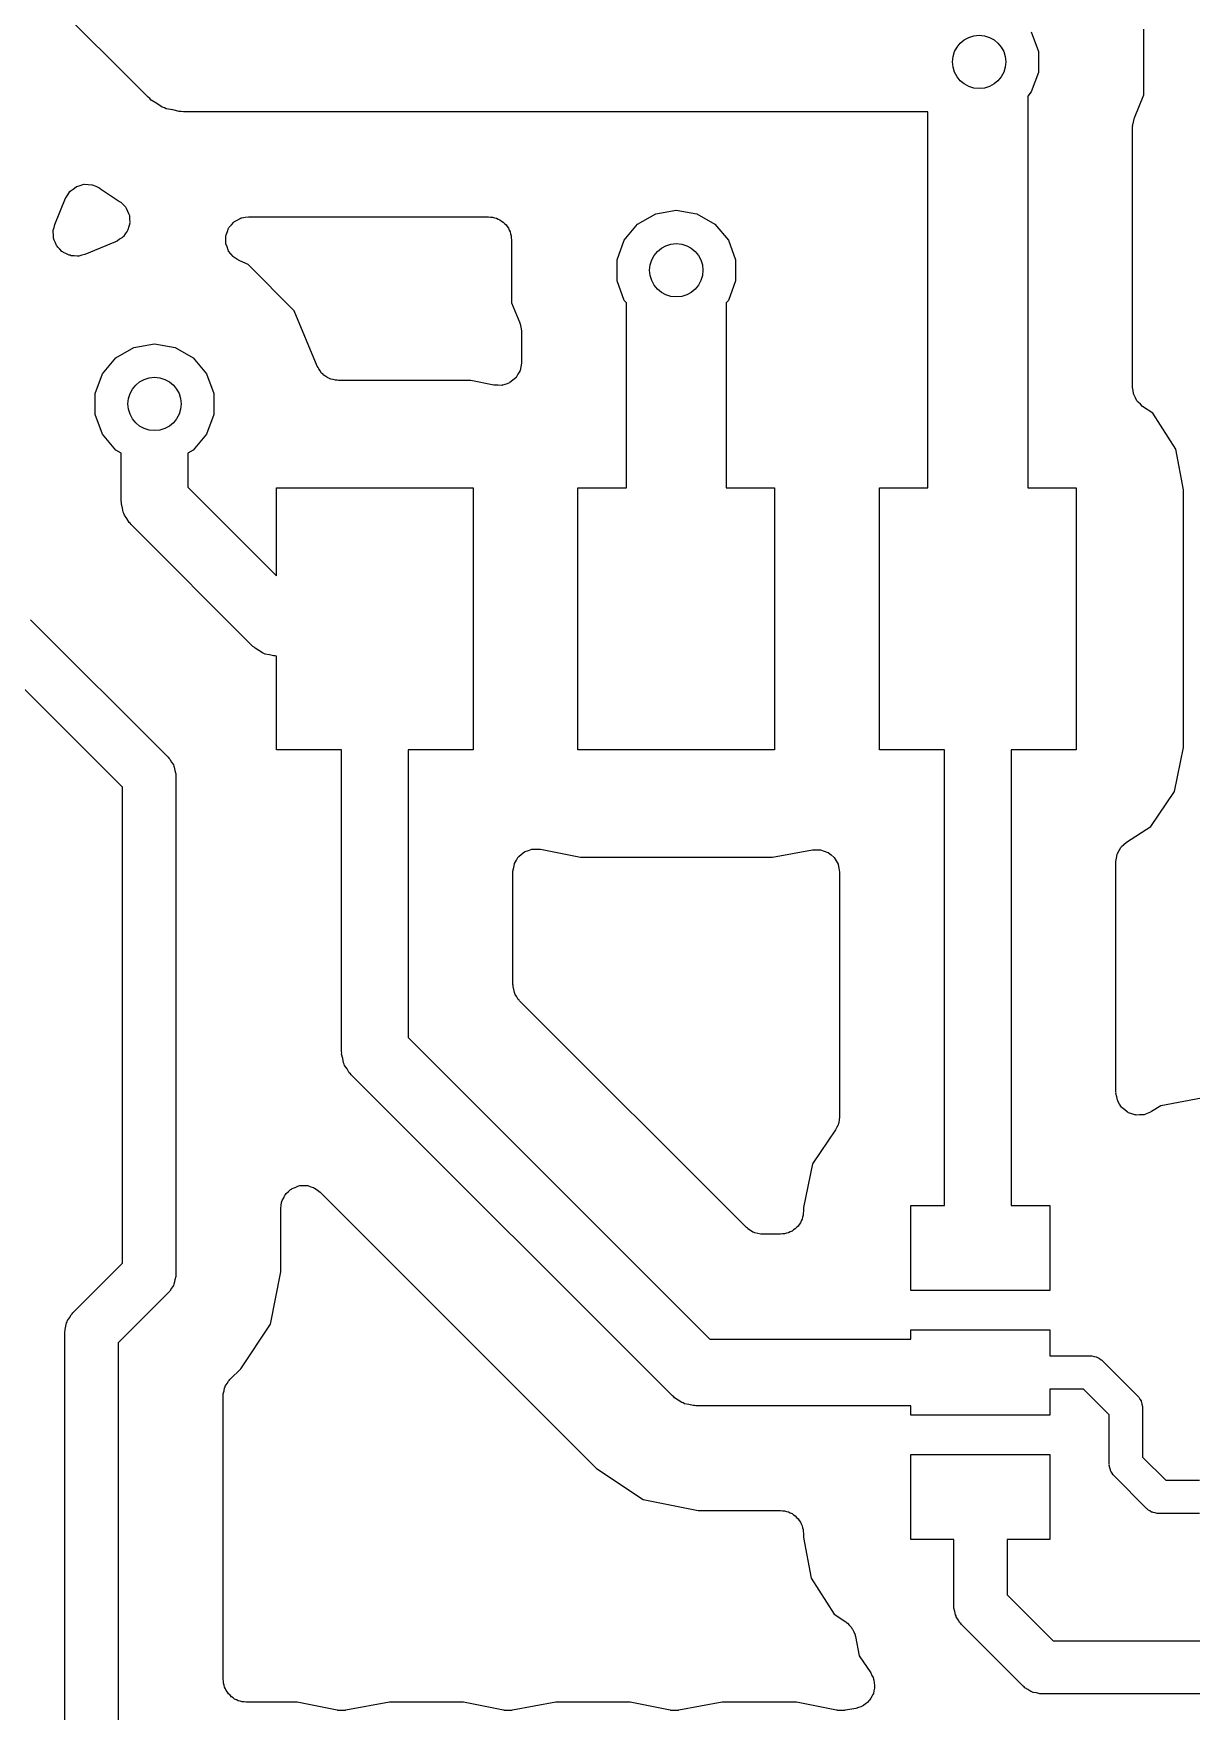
# Model space of a CAD drawing. Extents: x 91.8 to 190.7, y -114.3 to -59.5.
# Drawn here: x 98.33 to 107.16, y -82.39 to -69.58 of the extents above; entities that cross this region are included whole.
import ezdxf

# ---------------------------------------------------------------- set-up
doc = ezdxf.new("R2010")
doc.units = 0
doc.header["$MEASUREMENT"] = 0
doc.layers.add('BLACK', color=7, linetype='CONTINUOUS')

msp = doc.modelspace()

# ---------------------------------------------------------------- linework, layer by layer
at = {"layer": 'Black'}
for p, q in [((99.2006, -70.0694), (98.3506, -69.2194)), ((105.937, -69.5705), (105.992, -69.7203)), ((106.797, -70.0512), (106.797, -69.551)), ((105.992, -69.7203), (105.992, -69.8797)), ((105.992, -69.8797), (105.937, -70.0295)), ((105.937, -70.0295), (105.911, -70.061)), ((99.2143, -70.079), (99.2006, -70.0694)), ((99.2251, -70.0919), (99.2143, -70.079)), ((99.2682, -70.1168), (99.2251, -70.0919)), ((99.309, -70.1453), (99.2682, -70.1168)), ((99.3252, -70.1496), (99.309, -70.1453)), ((99.3397, -70.158), (99.3252, -70.1496)), ((99.3887, -70.1667), (99.3397, -70.158)), ((105.911, -70.061), (105.911, -73.05)), ((106.724, -70.2259), (106.797, -70.0512)), ((99.4368, -70.1796), (99.3887, -70.1667)), ((99.4535, -70.1781), (99.4368, -70.1796)), ((99.47, -70.181), (99.4535, -70.1781)), ((105.149, -70.181), (99.47, -70.181)), ((105.149, -73.05), (105.149, -70.181)), ((106.711, -70.2854), (106.717, -70.2594)), ((106.712, -70.2893), (106.711, -70.2854)), ((106.717, -70.2594), (106.722, -70.2332)), ((106.722, -70.2332), (106.724, -70.2298)), ((106.724, -70.2298), (106.724, -70.2259)), ((106.711, -70.2932), (106.712, -70.2893)), ((106.711, -72.2838), (106.711, -70.2932)), ((98.589, -70.8136), (98.6044, -70.7894)), ((98.6044, -70.7894), (98.6059, -70.7883)), ((98.6059, -70.7883), (98.6069, -70.7868)), ((98.6069, -70.7868), (98.63, -70.7698)), ((98.63, -70.7698), (98.6528, -70.7524)), ((98.6528, -70.7524), (98.6546, -70.7518)), ((98.6546, -70.7518), (98.6561, -70.7507)), ((98.6561, -70.7507), (98.6836, -70.7427)), ((98.6836, -70.7427), (98.7109, -70.7341)), ((98.7109, -70.7341), (98.7128, -70.7342)), ((98.7128, -70.7342), (98.7146, -70.7337)), ((98.7146, -70.7337), (98.7432, -70.7355)), ((98.7432, -70.7355), (98.7718, -70.7368)), ((98.7718, -70.7368), (98.7736, -70.7375)), ((98.7736, -70.7375), (98.7754, -70.7377)), ((98.7754, -70.7377), (98.8017, -70.7492)), ((98.8017, -70.7492), (98.8281, -70.7602)), ((98.8281, -70.7602), (98.8295, -70.7614)), ((98.8295, -70.7614), (98.8312, -70.7622)), ((98.8312, -70.7622), (98.9838, -70.8642)), ((98.4889, -71.04), (98.5716, -70.8408)), ((98.5716, -70.8408), (98.5726, -70.8393)), ((98.5726, -70.8393), (98.5731, -70.8374)), ((98.5731, -70.8374), (98.589, -70.8136)), ((98.9838, -70.8642), (98.9881, -70.8682)), ((98.9881, -70.8682), (98.9933, -70.871)), ((98.9933, -70.871), (99.01, -70.8892)), ((99.01, -70.8892), (99.0278, -70.9063)), ((99.0278, -70.9063), (99.0304, -70.9116)), ((99.0304, -70.9116), (99.0344, -70.9159)), ((99.0344, -70.9159), (99.0439, -70.9388)), ((98.4839, -71.0624), (98.4889, -71.04)), ((99.0439, -70.9388), (99.0548, -70.961)), ((99.0528, -71.0567), (99.0469, -71.0808)), ((99.0603, -71.0331), (99.0528, -71.0567)), ((99.0548, -70.961), (99.0554, -70.9668)), ((99.0554, -70.9668), (99.0577, -70.9723)), ((99.0577, -70.9723), (99.0587, -70.997)), ((99.0587, -70.997), (99.0614, -71.0216)), ((99.0614, -71.0216), (99.06, -71.0273)), ((99.06, -71.0273), (99.0603, -71.0331)), ((99.8193, -71.0621), (99.8373, -71.0425)), ((99.8373, -71.0425), (99.8544, -71.0221)), ((99.8544, -71.0221), (99.8578, -71.0201)), ((99.8578, -71.0201), (99.8605, -71.0172)), ((99.8605, -71.0172), (99.8841, -71.0049)), ((99.8841, -71.0049), (99.9072, -70.9916)), ((99.9072, -70.9916), (99.9111, -70.9909)), ((99.9111, -70.9909), (99.9146, -70.9891)), ((99.9146, -70.9891), (99.941, -70.9856)), ((99.941, -70.9856), (99.9672, -70.981)), ((99.9672, -70.981), (101.798, -70.981)), ((101.798, -70.981), (101.813, -70.9837)), ((101.813, -70.9837), (101.828, -70.9837)), ((101.828, -70.9837), (101.842, -70.9889)), ((101.842, -70.9889), (101.858, -70.9916)), ((101.858, -70.9916), (101.871, -70.9993)), ((101.871, -70.9993), (101.885, -71.0046)), ((101.885, -71.0046), (101.897, -71.0144)), ((101.897, -71.0144), (101.91, -71.0221)), ((101.91, -71.0221), (101.92, -71.0339)), ((101.92, -71.0339), (101.932, -71.0438)), ((101.932, -71.0438), (101.94, -71.057)), ((102.833, -71.1605), (102.935, -71.0384)), ((102.935, -71.0384), (103.073, -70.9587)), ((103.073, -70.9587), (103.23, -70.9311)), ((103.23, -70.9311), (103.387, -70.9587)), ((103.387, -70.9587), (103.525, -71.0384)), ((103.525, -71.0384), (103.627, -71.1605)), ((98.4757, -71.0995), (98.4773, -71.092)), ((98.4786, -71.1222), (98.4757, -71.0995)), ((98.477, -71.0843), (98.4839, -71.0624)), ((98.4773, -71.092), (98.477, -71.0843)), ((98.4796, -71.1452), (98.4786, -71.1222)), ((98.4826, -71.1523), (98.4796, -71.1452)), ((98.4836, -71.1599), (98.4826, -71.1523)), ((98.4941, -71.1803), (98.4836, -71.1599)), ((98.5029, -71.2015), (98.4941, -71.1803)), ((98.9533, -71.1723), (98.718, -71.2695)), ((98.9583, -71.1691), (98.9533, -71.1723)), ((98.9639, -71.1675), (98.9583, -71.1691)), ((98.9839, -71.1529), (98.9639, -71.1675)), ((99.0048, -71.1396), (98.9839, -71.1529)), ((99.0083, -71.1349), (99.0048, -71.1396)), ((99.0131, -71.1315), (99.0083, -71.1349)), ((99.0268, -71.1109), (99.0131, -71.1315)), ((99.0419, -71.0913), (99.0268, -71.1109)), ((99.0437, -71.0857), (99.0419, -71.0913)), ((99.0469, -71.0808), (99.0437, -71.0857)), ((99.7932, -71.1793), (99.7944, -71.1527)), ((99.7944, -71.183), (99.7932, -71.1793)), ((99.7944, -71.126), (99.7957, -71.1223)), ((99.7944, -71.1527), (99.7944, -71.126)), ((99.7944, -71.187), (99.7944, -71.183)), ((99.7957, -71.1223), (99.7959, -71.1184)), ((99.7959, -71.1184), (99.8061, -71.0938)), ((99.8061, -71.0938), (99.8152, -71.0687)), ((99.8152, -71.0687), (99.8177, -71.0657)), ((99.8177, -71.0657), (99.8193, -71.0621)), ((101.94, -71.057), (101.949, -71.0687)), ((101.949, -71.0687), (101.955, -71.0832)), ((101.955, -71.0832), (101.962, -71.0966)), ((101.962, -71.0966), (101.965, -71.1117)), ((101.965, -71.1117), (101.97, -71.126)), ((101.97, -71.126), (101.97, -71.1415)), ((101.97, -71.1415), (101.973, -71.1567)), ((101.973, -71.1567), (101.973, -71.639)), ((102.778, -71.3103), (102.833, -71.1605)), ((103.627, -71.1605), (103.682, -71.3103)), ((98.5081, -71.2072), (98.5029, -71.2015)), ((98.5117, -71.214), (98.5081, -71.2072)), ((98.5286, -71.2295), (98.5117, -71.214)), ((98.544, -71.2465), (98.5286, -71.2295)), ((98.5509, -71.25), (98.544, -71.2465)), ((98.5566, -71.2553), (98.5509, -71.25)), ((98.5777, -71.2641), (98.5566, -71.2553)), ((98.5981, -71.2747), (98.5777, -71.2641)), ((98.6057, -71.2757), (98.5981, -71.2747)), ((98.6129, -71.2786), (98.6057, -71.2757)), ((98.6358, -71.2797), (98.6129, -71.2786)), ((98.6585, -71.2827), (98.6358, -71.2797)), ((98.666, -71.281), (98.6585, -71.2827)), ((98.6737, -71.2813), (98.666, -71.281)), ((98.6956, -71.2745), (98.6737, -71.2813)), ((98.718, -71.2695), (98.6956, -71.2745)), ((99.8035, -71.212), (99.7944, -71.187)), ((99.8115, -71.2374), (99.8035, -71.212)), ((99.8139, -71.2405), (99.8115, -71.2374)), ((99.8152, -71.2442), (99.8139, -71.2405)), ((99.8323, -71.2646), (99.8152, -71.2442)), ((99.8485, -71.2858), (99.8323, -71.2646)), ((99.8518, -71.2879), (99.8485, -71.2858)), ((99.8544, -71.2909), (99.8518, -71.2879)), ((99.8775, -71.3043), (99.8544, -71.2909)), ((99.8999, -71.3186), (99.8775, -71.3043)), ((102.778, -71.4697), (102.778, -71.3103)), ((103.682, -71.3103), (103.682, -71.4697)), ((99.9631, -71.3448), (99.8999, -71.3186)), ((100.316, -71.6988), (99.9631, -71.3448)), ((102.833, -71.6195), (102.778, -71.4697)), ((103.682, -71.4697), (103.627, -71.6195)), ((101.973, -71.639), (102.036, -71.7917)), ((102.849, -71.6391), (102.833, -71.6195)), ((102.849, -73.05), (102.849, -71.6391)), ((103.627, -71.6195), (103.611, -71.6391)), ((103.611, -71.6391), (103.611, -73.05)), ((100.491, -72.1224), (100.316, -71.6988)), ((102.036, -71.7917), (102.037, -71.7954)), ((102.037, -71.7954), (102.038, -71.7987)), ((102.038, -71.7987), (102.043, -71.8251)), ((102.043, -71.8251), (102.049, -71.8512)), ((99.093, -71.9787), (99.25, -71.9511)), ((99.25, -71.9511), (99.407, -71.9787)), ((102.049, -71.8512), (102.048, -71.855)), ((102.048, -71.855), (102.049, -71.8587)), ((102.049, -71.8587), (102.049, -72.0946)), ((98.8525, -72.1805), (98.955, -72.0584)), ((98.955, -72.0584), (99.093, -71.9787)), ((99.407, -71.9787), (99.545, -72.0584)), ((99.545, -72.0584), (99.6475, -72.1805)), ((98.798, -72.3303), (98.8525, -72.1805)), ((99.6475, -72.1805), (99.702, -72.3303)), ((100.498, -72.1322), (100.491, -72.1224)), ((100.502, -72.1431), (100.498, -72.1322)), ((100.514, -72.1577), (100.502, -72.1431)), ((100.524, -72.1738), (100.514, -72.1577)), ((100.533, -72.1809), (100.524, -72.1738)), ((100.541, -72.1898), (100.533, -72.1809)), ((100.557, -72.1994), (100.541, -72.1898)), ((100.572, -72.211), (100.557, -72.1994)), ((102.006, -72.2088), (102.005, -72.2107)), ((102.008, -72.2074), (102.006, -72.2088)), ((102.022, -72.1829), (102.008, -72.2074)), ((102.037, -72.1587), (102.022, -72.1829)), ((102.038, -72.1546), (102.037, -72.1565)), ((102.037, -72.1565), (102.037, -72.1587)), ((102.043, -72.1267), (102.038, -72.1546)), ((102.049, -72.099), (102.043, -72.1267)), ((102.049, -72.0946), (102.049, -72.0968)), ((102.049, -72.0968), (102.049, -72.099)), ((98.798, -72.4897), (98.798, -72.3303)), ((99.702, -72.3303), (99.702, -72.4897)), ((100.584, -72.2145), (100.572, -72.211)), ((100.594, -72.2203), (100.584, -72.2145)), ((100.612, -72.2236), (100.594, -72.2203)), ((100.631, -72.2294), (100.612, -72.2236)), ((100.642, -72.2289), (100.631, -72.2294)), ((100.654, -72.2309), (100.642, -72.2289)), ((101.662, -72.2309), (100.654, -72.2309)), ((101.839, -72.2666), (101.662, -72.2309)), ((101.841, -72.2666), (101.839, -72.2666)), ((101.843, -72.2674), (101.841, -72.2666)), ((101.871, -72.2674), (101.843, -72.2674)), ((101.9, -72.2681), (101.871, -72.2674)), ((101.902, -72.2674), (101.9, -72.2681)), ((101.904, -72.2674), (101.902, -72.2674)), ((101.931, -72.2577), (101.904, -72.2674)), ((101.957, -72.2487), (101.931, -72.2577)), ((101.959, -72.2473), (101.957, -72.2487)), ((101.961, -72.2466), (101.959, -72.2473)), ((101.983, -72.2284), (101.961, -72.2466)), ((102.005, -72.2107), (101.983, -72.2284)), ((106.715, -72.3073), (106.711, -72.2838)), ((106.718, -72.3311), (106.715, -72.3073)), ((106.72, -72.3372), (106.718, -72.3311)), ((106.722, -72.3438), (106.72, -72.3372)), ((106.734, -72.3645), (106.722, -72.3438)), ((106.744, -72.3861), (106.734, -72.3645)), ((106.749, -72.3907), (106.744, -72.3861)), ((106.752, -72.3966), (106.749, -72.3907)), ((106.77, -72.4119), (106.752, -72.3966)), ((106.787, -72.4287), (106.77, -72.4119)), ((106.865, -72.4813), (106.787, -72.4287)), ((98.8525, -72.6395), (98.798, -72.4897)), ((99.702, -72.4897), (99.6475, -72.6395)), ((107.04, -72.7546), (106.865, -72.4813)), ((98.955, -72.7616), (98.8525, -72.6395)), ((99.6475, -72.6395), (99.545, -72.7616)), ((98.996, -72.7852), (98.955, -72.7616)), ((98.996, -73.15), (98.996, -72.7852)), ((99.545, -72.7616), (99.504, -72.7852)), ((99.504, -72.7852), (99.504, -73.0448)), ((107.099, -73.0664), (107.04, -72.7546)), ((99.504, -73.0448), (100.18, -73.7208)), ((100.18, -73.7208), (100.18, -73.05)), ((100.18, -73.05), (101.68, -73.05)), ((101.68, -73.05), (101.68, -75.05)), ((102.48, -75.05), (102.48, -73.05)), ((102.48, -73.05), (102.849, -73.05)), ((103.611, -73.05), (103.98, -73.05)), ((103.98, -73.05), (103.98, -75.05)), ((104.78, -75.05), (104.78, -73.05)), ((104.78, -73.05), (105.149, -73.05)), ((105.911, -73.05), (106.28, -73.05)), ((106.28, -73.05), (106.28, -75.05)), ((107.099, -75.0324), (107.099, -73.0664)), ((98.9979, -73.161), (98.996, -73.15)), ((98.997, -73.1721), (98.9979, -73.161)), ((99.0056, -73.2042), (98.997, -73.1721)), ((99.0113, -73.2369), (99.0056, -73.2042)), ((99.0169, -73.2466), (99.0113, -73.2369)), ((99.0198, -73.2573), (99.0169, -73.2466)), ((99.0388, -73.2845), (99.0198, -73.2573)), ((99.0554, -73.3133), (99.0388, -73.2845)), ((99.064, -73.3205), (99.0554, -73.3133)), ((99.0704, -73.3296), (99.064, -73.3205)), ((100, -74.2596), (99.0704, -73.3296)), ((98.3037, -74.0563), (99.3537, -75.1063)), ((100.01, -74.266), (100, -74.2596)), ((100.017, -74.2746), (100.01, -74.266)), ((100.045, -74.2912), (100.017, -74.2746)), ((100.073, -74.3102), (100.045, -74.2912)), ((100.083, -74.3131), (100.073, -74.3102)), ((100.093, -74.3187), (100.083, -74.3131)), ((100.126, -74.3244), (100.093, -74.3187)), ((100.158, -74.333), (100.126, -74.3244)), ((100.169, -74.3321), (100.158, -74.333)), ((100.18, -74.334), (100.169, -74.3321)), ((100.18, -75.05), (100.18, -74.334)), ((99.0068, -75.3342), (98.0758, -74.4032)), ((99.3537, -75.1063), (99.3588, -75.1136)), ((99.3588, -75.1136), (99.3657, -75.1194)), ((99.3657, -75.1194), (99.3789, -75.1424)), ((99.3789, -75.1424), (99.3942, -75.1641)), ((100.676, -75.05), (100.18, -75.05)), ((100.676, -77.35), (100.676, -75.05)), ((101.68, -75.05), (101.184, -75.05)), ((101.184, -75.05), (101.184, -77.2448)), ((103.98, -75.05), (102.48, -75.05)), ((105.276, -75.05), (104.78, -75.05)), ((105.276, -78.525), (105.276, -75.05)), ((106.28, -75.05), (105.784, -75.05)), ((105.784, -75.05), (105.784, -78.525)), ((107.031, -75.3673), (107.099, -75.0324)), ((99.3942, -75.1641), (99.3965, -75.1728)), ((99.3965, -75.1728), (99.4009, -75.1805)), ((99.4009, -75.1805), (99.4056, -75.2067)), ((99.4056, -75.2067), (99.4124, -75.2323)), ((99.4124, -75.2323), (99.4116, -75.2412)), ((99.4116, -75.2412), (99.4132, -75.25)), ((99.4132, -75.25), (99.4132, -79.05)), ((99.0068, -78.9658), (99.0068, -75.3342)), ((106.849, -75.6346), (107.031, -75.3673)), ((106.665, -75.7531), (106.849, -75.6346)), ((106.62, -75.7945), (106.623, -75.7916)), ((106.623, -75.7916), (106.625, -75.7878)), ((106.625, -75.7878), (106.645, -75.7709)), ((106.645, -75.7709), (106.665, -75.7531)), ((101.99, -75.9475), (101.995, -75.9197)), ((101.995, -75.9197), (101.996, -75.9177)), ((101.996, -75.9155), (102.011, -75.8914)), ((101.996, -75.9177), (101.996, -75.9155)), ((102.011, -75.8914), (102.025, -75.8669)), ((102.025, -75.8669), (102.027, -75.8655)), ((102.027, -75.8655), (102.028, -75.8635)), ((102.028, -75.8635), (102.05, -75.8459)), ((102.05, -75.8459), (102.072, -75.8277)), ((102.072, -75.8277), (102.074, -75.827)), ((102.074, -75.827), (102.076, -75.8256)), ((102.076, -75.8256), (102.102, -75.8165)), ((102.102, -75.8165), (102.129, -75.8069)), ((102.129, -75.8069), (102.131, -75.8069)), ((102.131, -75.8069), (102.133, -75.8062)), ((102.133, -75.8062), (102.162, -75.8069)), ((102.162, -75.8069), (102.19, -75.8069)), ((102.19, -75.8069), (102.192, -75.8076)), ((102.192, -75.8076), (102.194, -75.8077)), ((102.194, -75.8077), (102.498, -75.8691)), ((102.498, -75.8691), (103.964, -75.8691)), ((103.964, -75.8691), (104.268, -75.8118)), ((104.268, -75.8118), (104.269, -75.8118)), ((104.269, -75.8118), (104.27, -75.8115)), ((104.27, -75.8115), (104.3, -75.8115)), ((104.3, -75.8115), (104.329, -75.8111)), ((104.329, -75.8111), (104.33, -75.8115)), ((104.33, -75.8115), (104.331, -75.8115)), ((104.331, -75.8115), (104.359, -75.8216)), ((104.359, -75.8216), (104.387, -75.8313)), ((104.387, -75.8313), (104.387, -75.832)), ((104.387, -75.832), (104.388, -75.8323)), ((104.388, -75.8323), (104.411, -75.8513)), ((104.411, -75.8513), (104.434, -75.87)), ((104.434, -75.87), (104.434, -75.8708)), ((104.434, -75.8708), (104.435, -75.8715)), ((104.435, -75.8715), (104.45, -75.897)), ((104.45, -75.897), (104.465, -75.9224)), ((106.584, -75.9007), (106.589, -75.8747)), ((106.584, -77.6621), (106.584, -75.9007)), ((106.589, -75.8747), (106.592, -75.8486)), ((106.592, -75.8486), (106.594, -75.8448)), ((106.594, -75.8448), (106.595, -75.8406)), ((106.595, -75.8406), (106.608, -75.8178)), ((106.608, -75.8178), (106.62, -75.7945)), ((101.984, -75.9753), (101.99, -75.9475)), ((101.984, -75.9775), (101.984, -75.9753)), ((101.984, -75.9797), (101.984, -75.9775)), ((101.984, -76.8407), (101.984, -75.9797)), ((104.465, -75.9224), (104.465, -75.9234)), ((104.465, -75.9234), (104.465, -75.9243)), ((104.465, -75.9243), (104.471, -75.9533)), ((104.471, -75.9533), (104.476, -75.9823)), ((104.476, -75.9823), (104.476, -75.9833)), ((104.476, -75.9833), (104.476, -75.9843)), ((104.476, -75.9843), (104.476, -77.8501)), ((101.985, -76.8483), (101.984, -76.8407)), ((101.985, -76.856), (101.985, -76.8483)), ((101.991, -76.8782), (101.985, -76.856)), ((101.995, -76.9007), (101.991, -76.8782)), ((101.998, -76.9074), (101.995, -76.9007)), ((102, -76.9149), (101.998, -76.9074)), ((102.014, -76.9337), (102, -76.9149)), ((102.025, -76.9535), (102.014, -76.9337)), ((102.031, -76.9585), (102.025, -76.9535)), ((102.035, -76.9648), (102.031, -76.9585)), ((103.765, -78.6946), (102.035, -76.9648)), ((101.184, -77.2448), (103.485, -79.546)), ((100.678, -77.361), (100.676, -77.35)), ((100.677, -77.3721), (100.678, -77.361)), ((100.686, -77.4042), (100.677, -77.3721)), ((100.691, -77.4369), (100.686, -77.4042)), ((100.697, -77.4466), (100.691, -77.4369)), ((100.7, -77.4573), (100.697, -77.4466)), ((100.719, -77.4845), (100.7, -77.4573)), ((100.735, -77.5133), (100.719, -77.4845)), ((100.744, -77.5205), (100.735, -77.5133)), ((100.75, -77.5296), (100.744, -77.5205)), ((103.2, -79.9796), (100.75, -77.5296)), ((106.585, -77.6663), (106.584, -77.6621)), ((106.584, -77.6706), (106.585, -77.6663)), ((106.59, -77.6962), (106.584, -77.6706)), ((106.595, -77.7221), (106.59, -77.6962)), ((107.236, -77.7059), (106.925, -77.7645)), ((106.597, -77.7258), (106.595, -77.7221)), ((106.598, -77.73), (106.597, -77.7258)), ((106.612, -77.7521), (106.598, -77.73)), ((106.625, -77.7749), (106.612, -77.7521)), ((106.628, -77.7777), (106.625, -77.7749)), ((106.631, -77.7813), (106.628, -77.7777)), ((106.652, -77.7972), (106.631, -77.7813)), ((106.672, -77.8141), (106.652, -77.7972)), ((106.676, -77.8156), (106.672, -77.8141)), ((106.679, -77.8182), (106.676, -77.8156)), ((106.704, -77.8259), (106.679, -77.8182)), ((106.729, -77.8349), (106.704, -77.8259)), ((106.733, -77.8349), (106.729, -77.8349)), ((106.737, -77.8362), (106.733, -77.8349)), ((106.764, -77.8349), (106.737, -77.8362)), ((106.79, -77.8349), (106.764, -77.8349)), ((106.794, -77.8335), (106.79, -77.8349)), ((106.798, -77.8333), (106.794, -77.8335)), ((106.823, -77.8231), (106.798, -77.8333)), ((106.847, -77.8141), (106.823, -77.8231)), ((106.851, -77.8114), (106.847, -77.8141)), ((106.854, -77.8097), (106.851, -77.8114)), ((106.925, -77.7645), (106.854, -77.8097)), ((104.445, -77.9491), (104.269, -78.2077)), ((104.454, -77.9291), (104.445, -77.9491)), ((104.465, -77.9101), (104.454, -77.9291)), ((104.467, -77.9015), (104.465, -77.9101)), ((104.471, -77.8936), (104.467, -77.9015)), ((104.472, -77.8717), (104.471, -77.8936)), ((104.476, -77.8501), (104.472, -77.8717)), ((104.269, -78.2077), (104.201, -78.5426)), ((100.224, -78.4875), (100.235, -78.4676)), ((100.235, -78.4676), (100.245, -78.4468)), ((100.245, -78.4468), (100.25, -78.4414)), ((100.25, -78.4414), (100.254, -78.4347)), ((100.254, -78.4347), (100.272, -78.4199)), ((100.272, -78.4199), (100.288, -78.4037)), ((100.288, -78.4037), (100.295, -78.4005)), ((100.295, -78.4005), (100.301, -78.3955)), ((100.301, -78.3955), (100.322, -78.3876)), ((100.322, -78.3876), (100.343, -78.378)), ((100.343, -78.378), (100.351, -78.3773)), ((100.351, -78.3773), (100.358, -78.3746)), ((100.358, -78.3746), (100.381, -78.3746)), ((100.381, -78.3746), (100.404, -78.3726)), ((100.404, -78.3726), (100.411, -78.3746)), ((100.411, -78.3746), (100.419, -78.3746)), ((100.419, -78.3746), (100.441, -78.3825)), ((100.441, -78.3825), (100.463, -78.3884)), ((100.463, -78.3884), (100.469, -78.3928)), ((100.469, -78.3928), (100.476, -78.3955)), ((100.476, -78.3955), (100.494, -78.4102)), ((100.494, -78.4102), (100.513, -78.4234)), ((100.513, -78.4234), (102.622, -80.5331)), ((100.213, -78.5475), (100.217, -78.5249)), ((100.213, -79.0327), (100.213, -78.5475)), ((100.217, -78.5249), (100.219, -78.5021)), ((100.219, -78.5021), (100.222, -78.4951)), ((100.222, -78.4951), (100.224, -78.4875)), ((104.198, -78.601), (104.193, -78.6154)), ((104.201, -78.5705), (104.198, -78.5856)), ((104.198, -78.5856), (104.198, -78.601)), ((104.201, -78.5426), (104.201, -78.5705)), ((105.02, -79.175), (105.02, -78.525)), ((105.02, -78.525), (105.276, -78.525)), ((105.784, -78.525), (106.08, -78.525)), ((106.08, -78.525), (106.08, -79.175)), ((103.772, -78.699), (103.765, -78.6946)), ((103.776, -78.7049), (103.772, -78.699)), ((103.796, -78.7164), (103.776, -78.7049)), ((103.815, -78.7296), (103.796, -78.7164)), ((103.823, -78.7316), (103.815, -78.7296)), ((103.829, -78.7354), (103.823, -78.7316)), ((103.852, -78.7394), (103.829, -78.7354)), ((104.07, -78.7381), (104.056, -78.7433)), ((104.085, -78.7354), (104.07, -78.7381)), ((104.099, -78.7277), (104.085, -78.7354)), ((104.113, -78.7225), (104.099, -78.7277)), ((104.125, -78.7126), (104.113, -78.7225)), ((104.138, -78.7049), (104.125, -78.7126)), ((104.148, -78.6932), (104.138, -78.7049)), ((104.16, -78.6833), (104.148, -78.6932)), ((104.168, -78.67), (104.16, -78.6833)), ((104.177, -78.6582), (104.168, -78.67)), ((104.183, -78.6438), (104.177, -78.6582)), ((104.19, -78.6305), (104.183, -78.6438)), ((104.193, -78.6154), (104.19, -78.6305)), ((103.874, -78.7453), (103.852, -78.7394)), ((103.882, -78.7447), (103.874, -78.7453)), ((103.889, -78.746), (103.882, -78.7447)), ((104.025, -78.746), (103.889, -78.746)), ((104.041, -78.7433), (104.025, -78.746)), ((104.056, -78.7433), (104.041, -78.7433)), ((98.6263, -79.3463), (99.0068, -78.9658)), ((99.4009, -79.1195), (99.3965, -79.1272)), ((99.4056, -79.0933), (99.4009, -79.1195)), ((99.4124, -79.0677), (99.4056, -79.0933)), ((99.4132, -79.05), (99.4116, -79.0588)), ((99.4116, -79.0588), (99.4124, -79.0677)), ((100.134, -79.4326), (100.213, -79.0327)), ((99.3537, -79.1937), (98.9732, -79.5742)), ((99.3588, -79.1864), (99.3537, -79.1937)), ((99.3657, -79.1806), (99.3588, -79.1864)), ((99.3789, -79.1576), (99.3657, -79.1806)), ((99.3942, -79.1359), (99.3789, -79.1576)), ((99.3965, -79.1272), (99.3942, -79.1359)), ((106.08, -79.175), (105.02, -79.175)), ((98.6011, -79.3824), (98.6143, -79.3594)), ((98.6143, -79.3594), (98.6212, -79.3536)), ((98.6212, -79.3536), (98.6263, -79.3463)), ((98.5668, -79.49), (98.5684, -79.4812)), ((98.5668, -83.135), (98.5668, -79.49)), ((98.5676, -79.4723), (98.5744, -79.4467)), ((98.5684, -79.4812), (98.5676, -79.4723)), ((98.5744, -79.4467), (98.5791, -79.4205)), ((98.5791, -79.4205), (98.5835, -79.4128)), ((98.5835, -79.4128), (98.5858, -79.4041)), ((98.5858, -79.4041), (98.6011, -79.3824)), ((99.9071, -79.7716), (100.134, -79.4326)), ((105.02, -79.546), (105.02, -79.475)), ((105.02, -79.475), (106.08, -79.475)), ((106.08, -79.475), (106.08, -79.673)), ((98.9732, -79.5742), (98.9732, -83.135)), ((103.485, -79.546), (105.02, -79.546)), ((106.08, -79.673), (106.39, -79.673)), ((106.39, -79.673), (106.396, -79.674)), ((106.396, -79.674), (106.401, -79.6735)), ((106.401, -79.6735), (106.417, -79.6778)), ((106.417, -79.6778), (106.433, -79.6807)), ((106.433, -79.6807), (106.438, -79.6835)), ((106.438, -79.6835), (106.444, -79.6849)), ((106.444, -79.6849), (106.457, -79.6944)), ((106.457, -79.6944), (106.472, -79.7027)), ((106.472, -79.7027), (106.475, -79.707)), ((106.475, -79.707), (106.48, -79.7102)), ((106.48, -79.7102), (106.75, -79.9802)), ((99.7896, -79.9041), (99.8028, -79.8853)), ((99.8028, -79.8853), (99.8143, -79.8654)), ((99.8143, -79.8654), (99.8202, -79.8605)), ((99.8202, -79.8605), (99.8246, -79.8541)), ((99.8246, -79.8541), (99.9071, -79.7716)), ((99.7732, -79.9782), (99.7745, -79.9706)), ((99.7732, -82.1404), (99.7732, -79.9782)), ((99.7739, -79.9629), (99.7798, -79.9408)), ((99.7745, -79.9706), (99.7739, -79.9629)), ((99.7798, -79.9408), (99.7838, -79.9182)), ((99.7838, -79.9182), (99.7876, -79.9115)), ((99.7876, -79.9115), (99.7896, -79.9041)), ((103.21, -79.986), (103.2, -79.9796)), ((103.217, -79.9946), (103.21, -79.986)), ((103.245, -80.0112), (103.217, -79.9946)), ((103.273, -80.0302), (103.245, -80.0112)), ((106.337, -79.927), (106.08, -79.927)), ((106.08, -79.927), (106.08, -80.125)), ((106.533, -80.1226), (106.337, -79.927)), ((106.75, -79.9802), (106.753, -79.9848)), ((106.753, -79.9848), (106.757, -79.9884)), ((106.757, -79.9884), (106.766, -80.0027)), ((106.766, -80.0027), (106.775, -80.0163)), ((106.775, -80.0163), (106.777, -80.0217)), ((103.283, -80.0331), (103.273, -80.0302)), ((103.293, -80.0387), (103.283, -80.0331)), ((103.326, -80.0444), (103.293, -80.0387)), ((103.358, -80.053), (103.326, -80.0444)), ((103.369, -80.0521), (103.358, -80.053)), ((103.38, -80.054), (103.369, -80.0521)), ((105.02, -80.054), (103.38, -80.054)), ((105.02, -80.125), (105.02, -80.054)), ((106.08, -80.125), (105.02, -80.125)), ((106.533, -80.5), (106.533, -80.1226)), ((106.777, -80.0217), (106.779, -80.0266)), ((106.779, -80.0266), (106.782, -80.0429)), ((106.782, -80.0429), (106.787, -80.0589)), ((106.787, -80.0589), (106.786, -80.0645)), ((106.786, -80.0645), (106.787, -80.07)), ((106.787, -80.07), (106.787, -80.4474)), ((105.02, -81.075), (105.02, -80.425)), ((105.02, -80.425), (106.08, -80.425)), ((106.08, -80.425), (106.08, -81.075)), ((106.534, -80.5055), (106.533, -80.5)), ((106.533, -80.5111), (106.534, -80.5055)), ((106.538, -80.5271), (106.533, -80.5111)), ((106.541, -80.5434), (106.538, -80.5271)), ((106.787, -80.4474), (106.963, -80.623)), ((102.622, -80.5331), (102.978, -80.7706)), ((106.543, -80.5483), (106.541, -80.5434)), ((106.545, -80.5537), (106.543, -80.5483)), ((106.554, -80.5673), (106.545, -80.5537)), ((106.563, -80.5816), (106.554, -80.5673)), ((106.567, -80.5852), (106.563, -80.5816)), ((106.57, -80.5898), (106.567, -80.5852)), ((106.82, -80.8398), (106.57, -80.5898)), ((106.963, -80.623), (107.22, -80.623)), ((102.978, -80.7706), (103.397, -80.854)), ((103.397, -80.854), (104.025, -80.854)), ((104.025, -80.854), (104.041, -80.8567)), ((104.041, -80.8567), (104.056, -80.8567)), ((104.056, -80.8567), (104.07, -80.8619)), ((104.07, -80.8619), (104.085, -80.8646)), ((104.085, -80.8646), (104.099, -80.8723)), ((104.099, -80.8723), (104.113, -80.8775)), ((104.113, -80.8775), (104.125, -80.8874)), ((104.125, -80.8874), (104.138, -80.8951)), ((104.138, -80.8951), (104.148, -80.9068)), ((104.148, -80.9068), (104.16, -80.9167)), ((106.825, -80.843), (106.82, -80.8398)), ((106.828, -80.8473), (106.825, -80.843)), ((106.843, -80.8556), (106.828, -80.8473)), ((106.856, -80.8651), (106.843, -80.8556)), ((106.862, -80.8665), (106.856, -80.8651)), ((106.867, -80.8693), (106.862, -80.8665)), ((106.883, -80.8722), (106.867, -80.8693)), ((106.899, -80.8765), (106.883, -80.8722)), ((106.904, -80.876), (106.899, -80.8765)), ((106.91, -80.877), (106.904, -80.876)), ((107.22, -80.877), (106.91, -80.877)), ((104.16, -80.9167), (104.168, -80.93)), ((104.168, -80.93), (104.177, -80.9417)), ((104.177, -80.9417), (104.183, -80.9562)), ((104.183, -80.9562), (104.19, -80.9695)), ((104.19, -80.9695), (104.193, -80.9846)), ((104.193, -80.9846), (104.198, -80.999)), ((104.198, -80.999), (104.198, -81.0144)), ((104.198, -81.0144), (104.201, -81.0295)), ((104.201, -81.0295), (104.201, -81.0586)), ((104.201, -81.0586), (104.26, -81.3704)), ((105.347, -81.075), (105.02, -81.075)), ((105.347, -81.58), (105.347, -81.075)), ((106.08, -81.075), (105.753, -81.075)), ((105.753, -81.075), (105.753, -81.4958)), ((104.26, -81.3704), (104.435, -81.6437)), ((105.753, -81.4958), (106.104, -81.8468)), ((104.435, -81.6437), (104.524, -81.7041)), ((105.348, -81.5888), (105.347, -81.58)), ((105.348, -81.5977), (105.348, -81.5888)), ((105.354, -81.6233), (105.348, -81.5977)), ((105.359, -81.6495), (105.354, -81.6233)), ((105.364, -81.6572), (105.359, -81.6495)), ((105.366, -81.6659), (105.364, -81.6572)), ((105.381, -81.6876), (105.366, -81.6659)), ((104.524, -81.7041), (104.529, -81.7088)), ((104.529, -81.7088), (104.535, -81.7121)), ((104.535, -81.7121), (104.55, -81.73)), ((104.55, -81.73), (104.567, -81.7467)), ((104.567, -81.7467), (104.57, -81.7528)), ((104.57, -81.7528), (104.575, -81.7579)), ((104.575, -81.7579), (104.583, -81.7801)), ((104.583, -81.7801), (104.594, -81.8016)), ((104.594, -81.8016), (104.594, -81.8084)), ((104.594, -81.8084), (104.597, -81.8147)), ((105.394, -81.7106), (105.381, -81.6876)), ((105.401, -81.7164), (105.394, -81.7106)), ((105.406, -81.7237), (105.401, -81.7164)), ((105.876, -82.1937), (105.406, -81.7237)), ((104.597, -81.8147), (104.626, -81.9626)), ((106.104, -81.8468), (108.24, -81.8468)), ((104.626, -81.9626), (104.714, -82.0932)), ((99.7759, -82.1555), (99.7732, -82.1404)), ((99.7759, -82.1709), (99.7759, -82.1555)), ((99.7811, -82.1853), (99.7759, -82.1709)), ((99.7838, -82.2004), (99.7811, -82.1853)), ((104.714, -82.0932), (104.722, -82.1115)), ((104.722, -82.1115), (104.732, -82.1288)), ((104.732, -82.1288), (104.734, -82.1392)), ((104.734, -82.1392), (104.738, -82.149)), ((104.738, -82.149), (104.739, -82.169)), ((104.739, -82.169), (104.743, -82.1887)), ((104.743, -82.1887), (104.741, -82.1992)), ((105.884, -82.1988), (105.876, -82.1937)), ((99.7915, -82.2137), (99.7838, -82.2004)), ((99.7967, -82.2281), (99.7915, -82.2137)), ((99.8066, -82.2399), (99.7967, -82.2281)), ((99.8143, -82.2532), (99.8066, -82.2399)), ((99.826, -82.2631), (99.8143, -82.2532)), ((99.8359, -82.2748), (99.826, -82.2631)), ((99.8492, -82.2825), (99.8359, -82.2748)), ((99.861, -82.2924), (99.8492, -82.2825)), ((99.8754, -82.2976), (99.861, -82.2924)), ((99.8887, -82.3053), (99.8754, -82.2976)), ((99.9038, -82.308), (99.8887, -82.3053)), ((99.9182, -82.3132), (99.9038, -82.308)), ((99.9336, -82.3132), (99.9182, -82.3132)), ((99.9487, -82.3159), (99.9336, -82.3132)), ((100.337, -82.3159), (99.9487, -82.3159)), ((100.643, -82.3777), (100.337, -82.3159)), ((101.041, -82.3159), (100.71, -82.3782)), ((101.607, -82.3159), (101.041, -82.3159)), ((101.913, -82.3777), (101.607, -82.3159)), ((102.311, -82.3159), (101.98, -82.3782)), ((102.877, -82.3159), (102.311, -82.3159)), ((103.183, -82.3777), (102.877, -82.3159)), ((103.581, -82.3159), (103.25, -82.3782)), ((104.147, -82.3159), (103.581, -82.3159)), ((104.453, -82.3777), (104.147, -82.3159)), ((104.689, -82.3175), (104.672, -82.3286)), ((104.695, -82.3089), (104.689, -82.3175)), ((104.703, -82.3019), (104.695, -82.3089)), ((104.713, -82.2845), (104.703, -82.3019)), ((104.725, -82.2683), (104.713, -82.2845)), ((104.728, -82.2581), (104.725, -82.2683)), ((104.733, -82.2488), (104.728, -82.2581)), ((104.737, -82.229), (104.733, -82.2488)), ((104.742, -82.2098), (104.737, -82.229)), ((104.741, -82.1992), (104.742, -82.2098)), ((105.889, -82.2057), (105.884, -82.1988)), ((105.912, -82.2189), (105.889, -82.2057)), ((105.934, -82.2342), (105.912, -82.2189)), ((105.943, -82.2365), (105.934, -82.2342)), ((105.951, -82.2409), (105.943, -82.2365)), ((105.977, -82.2456), (105.951, -82.2409)), ((106.002, -82.2524), (105.977, -82.2456)), ((106.011, -82.2516), (106.002, -82.2524)), ((106.02, -82.2532), (106.011, -82.2516)), ((108.156, -82.2532), (106.02, -82.2532)), ((100.646, -82.3778), (100.643, -82.3777)), ((100.649, -82.3789), (100.646, -82.3778)), ((100.677, -82.3786), (100.649, -82.3789)), ((100.704, -82.3793), (100.677, -82.3786)), ((100.707, -82.3782), (100.704, -82.3793)), ((100.71, -82.3782), (100.707, -82.3782)), ((101.916, -82.3778), (101.913, -82.3777)), ((101.919, -82.3789), (101.916, -82.3778)), ((101.947, -82.3786), (101.919, -82.3789)), ((101.974, -82.3793), (101.947, -82.3786)), ((101.977, -82.3782), (101.974, -82.3793)), ((101.98, -82.3782), (101.977, -82.3782)), ((103.186, -82.3778), (103.183, -82.3777)), ((103.189, -82.3789), (103.186, -82.3778)), ((103.217, -82.3786), (103.189, -82.3789)), ((103.244, -82.3793), (103.217, -82.3786)), ((103.247, -82.3782), (103.244, -82.3793)), ((103.25, -82.3782), (103.247, -82.3782)), ((104.456, -82.3778), (104.453, -82.3777)), ((104.459, -82.3789), (104.456, -82.3778)), ((104.487, -82.3786), (104.459, -82.3789)), ((104.514, -82.3793), (104.487, -82.3786)), ((104.517, -82.3782), (104.514, -82.3793)), ((104.52, -82.3782), (104.517, -82.3782)), ((104.6, -82.3632), (104.52, -82.3782)), ((104.619, -82.3561), (104.6, -82.3632)), ((104.638, -82.3513), (104.619, -82.3561)), ((104.647, -82.3454), (104.638, -82.3513)), ((104.657, -82.3417), (104.647, -82.3454)), ((104.672, -82.3286), (104.657, -82.3417))]:
    msp.add_line(p, q, dxfattribs=at)
for centre in [(105.54, -69.8), (103.23, -71.39), (99.25, -72.41)]:
    msp.add_circle(centre, 0.2032, dxfattribs=at)

doc.saveas('drawing.dxf')
